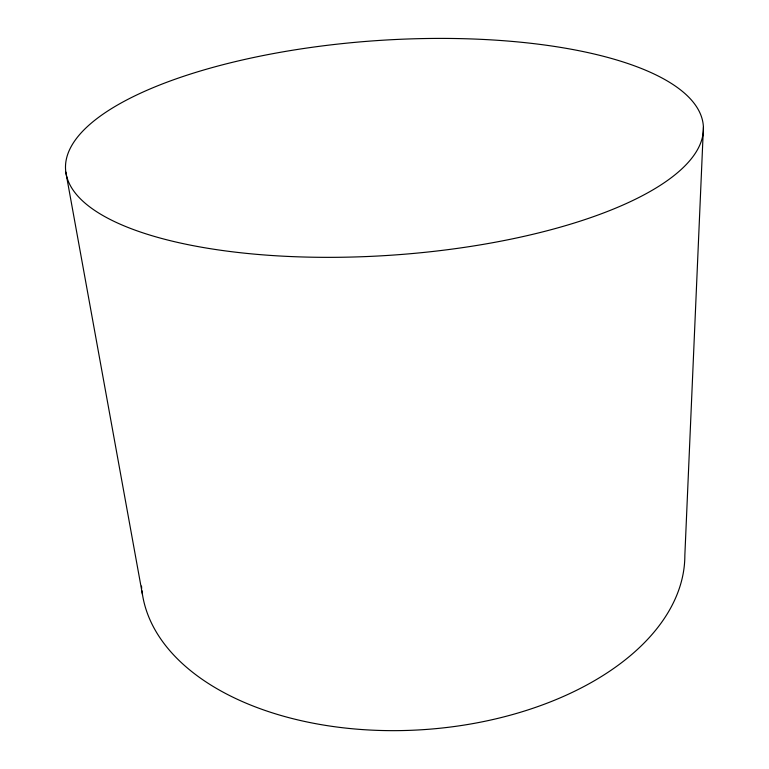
<?xml version="1.0" encoding="UTF-8"?>
<svg xmlns="http://www.w3.org/2000/svg" width="769" height="769" viewBox="0 0 769 769"><rect width="100%" height="100%" fill="white"/><g stroke="black" fill="none" stroke-linecap="round" stroke-linejoin="round"><path stroke-width="1.15" d="M703.414 127.385A319.635 107.545 -3.9 0 1 228.095 251.252A319.635 107.545 -3.9 0 1 221.857 64.99A319.635 107.545 -3.9 0 1 703.414 127.385L684.843 555.487A272.197 162.615 -3.9 0 1 422.681 729.694A272.197 162.615 -3.9 0 1 141.948 590.784M65.807 172.083L142.428 594.312M141.698 588.429A272.197 162.615 -3.9 0 1 141.496 586.074"/></g></svg>
